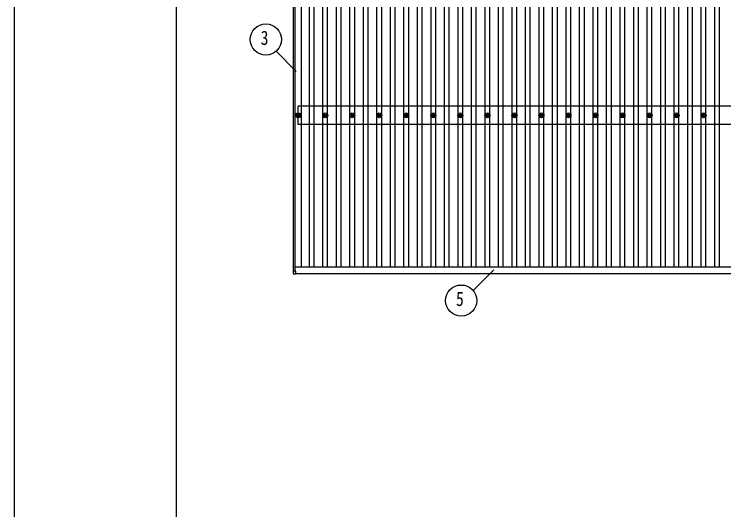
# Model space of a CAD drawing. Units: millimetres, scale not verified. Extents: x -16820 to 16820, y -11880 to 11880.
# Drawn here: x -16820 to -11568, y 1026 to 4693 of the extents above; entities that cross this region are included whole.
import ezdxf
from ezdxf.enums import TextEntityAlignment as Align

# ---------------------------------------------------------------- set-up
doc = ezdxf.new("R2010")
doc.units = ezdxf.units.MM
doc.header["$LTSCALE"] = 50
for name, color, linetype in [('0-5_YKK_13', 4, 'Continuous'), ('0-6_YKK_A1', 4, 'Continuous'), ('0-7_YKK_D', 6, 'Continuous'), ('0-8_YKK_ZWAK', 7, 'Continuous')]:
    doc.layers.add(name, color=color, linetype=linetype)
doc.styles.add('ＭＳ ゴシック', font='')
doc.styles.get('ＭＳ ゴシック').set_extended_font_data('MS Gothic')

msp = doc.modelspace()

# ---------------------------------------------------------------- linework, layer by layer
at = {"layer": '0-5_YKK_13'}
for p, q in [((-14727.53, 3946.27), (-14723.12, 3946.27)), ((-14727.53, 3942.77), (-14723.12, 3942.77)), ((-14719.28, 3954.52), (-14719.28, 3950.1)), ((-14715.78, 3954.52), (-14715.78, 3950.1)), ((-14711.95, 3946.27), (-14707.54, 3946.27)), ((-14711.95, 3942.77), (-14707.54, 3942.77)), ((-14527.53, 3946.27), (-14523.12, 3946.27)), ((-14527.53, 3942.77), (-14523.12, 3942.77)), ((-14519.28, 3954.52), (-14519.28, 3950.1)), ((-14515.78, 3954.52), (-14515.78, 3950.1)), ((-14511.95, 3946.27), (-14507.54, 3946.27)), ((-14511.95, 3942.77), (-14507.54, 3942.77)), ((-14327.53, 3946.27), (-14323.12, 3946.27)), ((-14327.53, 3942.77), (-14323.12, 3942.77)), ((-14319.28, 3954.52), (-14319.28, 3950.1)), ((-14315.78, 3954.52), (-14315.78, 3950.1)), ((-14311.95, 3946.27), (-14307.54, 3946.27)), ((-14311.95, 3942.77), (-14307.54, 3942.77)), ((-14127.53, 3946.27), (-14123.12, 3946.27)), ((-14127.53, 3942.77), (-14123.12, 3942.77)), ((-14119.28, 3954.52), (-14119.28, 3950.1)), ((-14115.78, 3954.52), (-14115.78, 3950.1)), ((-14111.95, 3946.27), (-14107.54, 3946.27)), ((-14111.95, 3942.77), (-14107.54, 3942.77)), ((-13927.53, 3946.27), (-13923.12, 3946.27)), ((-13927.53, 3942.77), (-13923.12, 3942.77)), ((-13919.28, 3954.52), (-13919.28, 3950.1)), ((-13915.78, 3954.52), (-13915.78, 3950.1)), ((-13911.95, 3946.27), (-13907.54, 3946.27)), ((-13911.95, 3942.77), (-13907.54, 3942.77)), ((-13727.53, 3946.27), (-13723.12, 3946.27)), ((-13727.53, 3942.77), (-13723.12, 3942.77)), ((-13719.28, 3954.52), (-13719.28, 3950.1)), ((-13715.78, 3954.52), (-13715.78, 3950.1)), ((-13711.95, 3946.27), (-13707.54, 3946.27)), ((-13711.95, 3942.77), (-13707.54, 3942.77)), ((-13527.53, 3946.27), (-13523.12, 3946.27)), ((-13527.53, 3942.77), (-13523.12, 3942.77)), ((-13519.28, 3954.52), (-13519.28, 3950.1)), ((-13515.78, 3954.52), (-13515.78, 3950.1)), ((-13511.95, 3946.27), (-13507.54, 3946.27)), ((-13511.95, 3942.77), (-13507.54, 3942.77)), ((-13327.53, 3946.27), (-13323.12, 3946.27)), ((-13327.53, 3942.77), (-13323.12, 3942.77)), ((-13319.28, 3954.52), (-13319.28, 3950.1)), ((-13315.78, 3954.52), (-13315.78, 3950.1)), ((-13311.95, 3946.27), (-13307.54, 3946.27)), ((-13311.95, 3942.77), (-13307.54, 3942.77)), ((-13127.53, 3946.27), (-13123.12, 3946.27)), ((-13127.53, 3942.77), (-13123.12, 3942.77)), ((-13119.28, 3954.52), (-13119.28, 3950.1)), ((-13115.78, 3954.52), (-13115.78, 3950.1)), ((-13111.95, 3946.27), (-13107.54, 3946.27)), ((-13111.95, 3942.77), (-13107.54, 3942.77)), ((-12927.53, 3946.27), (-12923.12, 3946.27)), ((-12927.53, 3942.77), (-12923.12, 3942.77)), ((-12919.28, 3954.52), (-12919.28, 3950.1)), ((-12915.78, 3954.52), (-12915.78, 3950.1)), ((-12911.95, 3946.27), (-12907.54, 3946.27)), ((-12911.95, 3942.77), (-12907.54, 3942.77)), ((-12727.53, 3946.27), (-12723.12, 3946.27)), ((-12727.53, 3942.77), (-12723.12, 3942.77)), ((-12719.28, 3954.52), (-12719.28, 3950.1)), ((-12715.78, 3954.52), (-12715.78, 3950.1)), ((-12711.95, 3946.27), (-12707.54, 3946.27)), ((-12711.95, 3942.77), (-12707.54, 3942.77)), ((-12527.53, 3946.27), (-12523.12, 3946.27)), ((-12527.53, 3942.77), (-12523.12, 3942.77)), ((-12519.28, 3954.52), (-12519.28, 3950.1)), ((-12515.78, 3954.52), (-12515.78, 3950.1)), ((-12511.95, 3946.27), (-12507.54, 3946.27)), ((-12511.95, 3942.77), (-12507.54, 3942.77)), ((-12327.53, 3946.27), (-12323.12, 3946.27)), ((-12327.53, 3942.77), (-12323.12, 3942.77)), ((-12319.28, 3954.52), (-12319.28, 3950.1)), ((-12315.78, 3954.52), (-12315.78, 3950.1)), ((-12311.95, 3946.27), (-12307.54, 3946.27)), ((-12311.95, 3942.77), (-12307.54, 3942.77)), ((-12127.53, 3946.27), (-12123.12, 3946.27)), ((-12127.53, 3942.77), (-12123.12, 3942.77)), ((-12119.28, 3954.52), (-12119.28, 3950.1)), ((-12115.78, 3954.52), (-12115.78, 3950.1)), ((-12111.95, 3946.27), (-12107.54, 3946.27)), ((-12111.95, 3942.77), (-12107.54, 3942.77)), ((-11927.53, 3946.27), (-11923.12, 3946.27)), ((-11927.53, 3942.77), (-11923.12, 3942.77)), ((-11919.28, 3954.52), (-11919.28, 3950.1)), ((-11915.78, 3954.52), (-11915.78, 3950.1)), ((-11911.95, 3946.27), (-11907.54, 3946.27)), ((-11911.95, 3942.77), (-11907.54, 3942.77)), ((-11727.53, 3946.27), (-11723.12, 3946.27)), ((-11727.53, 3942.77), (-11723.12, 3942.77)), ((-11719.28, 3954.52), (-11719.28, 3950.1)), ((-11715.78, 3954.52), (-11715.78, 3950.1)), ((-11711.95, 3946.27), (-11707.54, 3946.27)), ((-11711.95, 3942.77), (-11707.54, 3942.77)), ((-14719.28, 3938.94), (-14719.28, 3934.52)), ((-14715.78, 3938.94), (-14715.78, 3934.52)), ((-14519.28, 3938.94), (-14519.28, 3934.52)), ((-14515.78, 3938.94), (-14515.78, 3934.52)), ((-14319.28, 3938.94), (-14319.28, 3934.52)), ((-14315.78, 3938.94), (-14315.78, 3934.52)), ((-14119.28, 3938.94), (-14119.28, 3934.52)), ((-14115.78, 3938.94), (-14115.78, 3934.52)), ((-13919.28, 3938.94), (-13919.28, 3934.52)), ((-13915.78, 3938.94), (-13915.78, 3934.52)), ((-13719.28, 3938.94), (-13719.28, 3934.52)), ((-13715.78, 3938.94), (-13715.78, 3934.52)), ((-13519.28, 3938.94), (-13519.28, 3934.52)), ((-13515.78, 3938.94), (-13515.78, 3934.52)), ((-13319.28, 3938.94), (-13319.28, 3934.52)), ((-13315.78, 3938.94), (-13315.78, 3934.52)), ((-13119.28, 3938.94), (-13119.28, 3934.52)), ((-13115.78, 3938.94), (-13115.78, 3934.52)), ((-12919.28, 3938.94), (-12919.28, 3934.52)), ((-12915.78, 3938.94), (-12915.78, 3934.52)), ((-12719.28, 3938.94), (-12719.28, 3934.52)), ((-12715.78, 3938.94), (-12715.78, 3934.52)), ((-12519.28, 3938.94), (-12519.28, 3934.52)), ((-12515.78, 3938.94), (-12515.78, 3934.52)), ((-12319.28, 3938.94), (-12319.28, 3934.52)), ((-12315.78, 3938.94), (-12315.78, 3934.52)), ((-12119.28, 3938.94), (-12119.28, 3934.52)), ((-12115.78, 3938.94), (-12115.78, 3934.52)), ((-11919.28, 3938.94), (-11919.28, 3934.52)), ((-11915.78, 3938.94), (-11915.78, 3934.52)), ((-11719.28, 3938.94), (-11719.28, 3934.52)), ((-11715.78, 3938.94), (-11715.78, 3934.52)), ((-14755.83, 2791.53), (-14755.83, 2773.53)), ((-14736.83, 2792.53), (-14754.83, 2792.53)), ((-14735.83, 2773.53), (-14735.83, 2791.53)), ((-14754.83, 2772.53), (-14736.83, 2772.53))]:
    msp.add_line(p, q, dxfattribs=at)
for centre, radius in [((-14717.53, 3944.52), 18.25), ((-14717.53, 3944.52), 10.15), ((-14717.53, 3944.52), 5.85), ((-14717.53, 3944.52), 5.25), ((-14517.53, 3944.52), 18.25), ((-14517.53, 3944.52), 10.15), ((-14517.53, 3944.52), 5.85), ((-14517.53, 3944.52), 5.25), ((-14317.53, 3944.52), 18.25), ((-14317.53, 3944.52), 10.15), ((-14317.53, 3944.52), 5.85), ((-14317.53, 3944.52), 5.25), ((-14117.53, 3944.52), 18.25), ((-14117.53, 3944.52), 10.15), ((-14117.53, 3944.52), 5.85), ((-14117.53, 3944.52), 5.25), ((-13917.53, 3944.52), 18.25), ((-13917.53, 3944.52), 10.15), ((-13917.53, 3944.52), 5.85), ((-13917.53, 3944.52), 5.25), ((-13717.53, 3944.52), 18.25), ((-13717.53, 3944.52), 10.15), ((-13717.53, 3944.52), 5.85), ((-13717.53, 3944.52), 5.25), ((-13517.53, 3944.52), 18.25), ((-13517.53, 3944.52), 10.15), ((-13517.53, 3944.52), 5.85), ((-13517.53, 3944.52), 5.25), ((-13317.53, 3944.52), 18.25), ((-13317.53, 3944.52), 10.15), ((-13317.53, 3944.52), 5.85), ((-13317.53, 3944.52), 5.25), ((-13117.53, 3944.52), 18.25), ((-13117.53, 3944.52), 10.15), ((-13117.53, 3944.52), 5.85), ((-13117.53, 3944.52), 5.25), ((-12917.53, 3944.52), 18.25), ((-12917.53, 3944.52), 10.15), ((-12917.53, 3944.52), 5.85), ((-12917.53, 3944.52), 5.25), ((-12717.53, 3944.52), 18.25), ((-12717.53, 3944.52), 10.15), ((-12717.53, 3944.52), 5.85), ((-12717.53, 3944.52), 5.25), ((-12517.53, 3944.52), 18.25), ((-12517.53, 3944.52), 10.15), ((-12517.53, 3944.52), 5.85), ((-12517.53, 3944.52), 5.25), ((-12317.53, 3944.52), 18.25), ((-12317.53, 3944.52), 10.15), ((-12317.53, 3944.52), 5.85), ((-12317.53, 3944.52), 5.25), ((-12117.53, 3944.52), 18.25), ((-12117.53, 3944.52), 10.15), ((-12117.53, 3944.52), 5.85), ((-12117.53, 3944.52), 5.25), ((-11917.53, 3944.52), 18.25), ((-11917.53, 3944.52), 10.15), ((-11917.53, 3944.52), 5.85), ((-11917.53, 3944.52), 5.25), ((-11717.53, 3944.52), 18.25), ((-11717.53, 3944.52), 10.15), ((-11717.53, 3944.52), 5.85), ((-11717.53, 3944.52), 5.25)]:
    msp.add_circle(centre, radius, dxfattribs=at)
for centre, start, end in [((-14754.83, 2791.53), 90, 180), ((-14736.83, 2791.53), 0, 90), ((-14754.83, 2773.53), 180, 270), ((-14736.83, 2773.53), 270, 0)]:
    msp.add_arc(centre, 1, start, end, dxfattribs=at)
at = {"layer": '0-6_YKK_A1'}
for p, q in [((-14752.53, 2792.53), (-14752.53, 8190.95)), ((-14740.53, 2792.53), (-14740.53, 8190.95)), ((-14692.53, 2823.81), (-14692.53, 8164.86)), ((-14635.03, 2823.81), (-14635.03, 8164.88)), ((-14600.03, 2823.81), (-14600.03, 8164.88)), ((-14435.03, 2823.81), (-14435.03, 8164.88)), ((-14400.03, 2823.81), (-14400.03, 8164.88)), ((-14235.03, 2823.81), (-14235.03, 8164.88)), ((-14200.03, 2823.81), (-14200.03, 8164.88)), ((-14035.03, 2823.81), (-14035.03, 8164.88)), ((-14000.03, 2823.81), (-14000.03, 8164.88)), ((-13835.03, 2823.81), (-13835.03, 8164.88)), ((-13800.03, 2823.81), (-13800.03, 8164.88)), ((-13635.03, 2823.81), (-13635.03, 8164.88)), ((-13600.03, 2823.81), (-13600.03, 8164.88)), ((-13435.03, 2823.81), (-13435.03, 8164.88)), ((-13400.03, 2823.81), (-13400.03, 8164.88)), ((-13235.03, 2823.81), (-13235.03, 8164.88)), ((-13200.03, 2823.81), (-13200.03, 8164.88)), ((-13035.03, 2823.81), (-13035.03, 8164.88)), ((-13000.03, 2823.81), (-13000.03, 8164.88)), ((-12835.03, 2823.81), (-12835.03, 8164.88)), ((-12800.03, 2823.81), (-12800.03, 8164.88)), ((-12635.03, 2823.81), (-12635.03, 8164.88)), ((-12600.03, 2823.81), (-12600.03, 8164.88)), ((-12435.03, 2823.81), (-12435.03, 8164.88)), ((-12400.03, 2823.81), (-12400.03, 8164.88)), ((-12235.03, 2823.81), (-12235.03, 8164.88)), ((-12200.03, 2823.81), (-12200.03, 8164.88)), ((-12035.03, 2823.81), (-12035.03, 8164.88)), ((-12000.03, 2823.81), (-12000.03, 8164.88)), ((-11835.03, 2823.81), (-11835.03, 8164.88)), ((-11800.03, 2823.81), (-11800.03, 8164.88)), ((-11635.03, 2823.81), (-11635.03, 8164.88)), ((-11600.03, 2823.81), (-11600.03, 8164.88)), ((-14535.03, 3949.7), (-14535.03, 7039.34)), ((-14500.03, 3949.7), (-14500.03, 7039.34)), ((-14335.03, 3949.7), (-14335.03, 7039.34)), ((-14300.03, 3949.7), (-14300.03, 7039.34)), ((-14135.03, 3949.7), (-14135.03, 7039.34)), ((-14100.03, 3949.7), (-14100.03, 7039.34)), ((-13935.03, 3949.7), (-13935.03, 7039.34)), ((-13900.03, 3949.7), (-13900.03, 7039.34)), ((-13735.03, 3949.7), (-13735.03, 7039.34)), ((-13700.03, 3949.7), (-13700.03, 7039.34)), ((-13535.03, 3949.7), (-13535.03, 7039.34)), ((-13500.03, 3949.7), (-13500.03, 7039.34)), ((-13335.03, 3949.7), (-13335.03, 7039.34)), ((-13300.03, 3949.7), (-13300.03, 7039.34)), ((-13135.03, 3949.7), (-13135.03, 7039.34)), ((-13100.03, 3949.7), (-13100.03, 7039.34)), ((-12935.03, 3949.7), (-12935.03, 7039.34)), ((-12900.03, 3949.7), (-12900.03, 7039.34)), ((-12735.03, 3949.7), (-12735.03, 7039.34)), ((-12700.03, 3949.7), (-12700.03, 7039.34)), ((-12535.03, 3949.7), (-12535.03, 7039.34)), ((-12500.03, 3949.7), (-12500.03, 7039.34)), ((-12335.03, 3949.7), (-12335.03, 7039.34)), ((-12300.03, 3949.7), (-12300.03, 7039.34)), ((-12135.03, 3949.7), (-12135.03, 7039.34)), ((-12100.03, 3949.7), (-12100.03, 7039.34)), ((-11935.03, 3949.7), (-11935.03, 7039.34)), ((-11900.03, 3949.7), (-11900.03, 7039.34)), ((-11735.03, 3949.7), (-11735.03, 7039.34)), ((-11700.03, 3949.7), (-11700.03, 7039.34)), ((-6914.78, 4011.52), (-14717.53, 4011.52)), ((-14717.53, 3877.52), (-14717.53, 4011.52)), ((-14535.03, 2823.81), (-14535.03, 3939.34)), ((-14500.03, 2823.81), (-14500.03, 3939.34)), ((-14335.03, 2823.81), (-14335.03, 3939.34)), ((-14300.03, 2823.81), (-14300.03, 3939.34)), ((-14135.03, 2823.81), (-14135.03, 3939.34)), ((-14100.03, 2823.81), (-14100.03, 3939.34)), ((-13935.03, 2823.81), (-13935.03, 3939.34)), ((-13900.03, 2823.81), (-13900.03, 3939.34)), ((-13735.03, 2823.81), (-13735.03, 3939.34)), ((-13700.03, 2823.81), (-13700.03, 3939.34)), ((-13535.03, 2823.81), (-13535.03, 3939.34)), ((-13500.03, 2823.81), (-13500.03, 3939.34)), ((-13335.03, 2823.81), (-13335.03, 3939.34)), ((-13300.03, 2823.81), (-13300.03, 3939.34)), ((-13135.03, 2823.81), (-13135.03, 3939.34)), ((-13100.03, 2823.81), (-13100.03, 3939.34)), ((-12935.03, 2823.81), (-12935.03, 3939.34)), ((-12900.03, 2823.81), (-12900.03, 3939.34)), ((-12735.03, 2823.81), (-12735.03, 3939.34)), ((-12700.03, 2823.81), (-12700.03, 3939.34)), ((-12535.03, 2823.81), (-12535.03, 3939.34)), ((-12500.03, 2823.81), (-12500.03, 3939.34)), ((-12335.03, 2823.81), (-12335.03, 3939.34)), ((-12300.03, 2823.81), (-12300.03, 3939.34)), ((-12135.03, 2823.81), (-12135.03, 3939.34)), ((-12100.03, 2823.81), (-12100.03, 3939.34)), ((-11935.03, 2823.81), (-11935.03, 3939.34)), ((-11900.03, 2823.81), (-11900.03, 3939.34)), ((-11735.03, 2823.81), (-11735.03, 3939.34)), ((-11700.03, 2823.81), (-11700.03, 3939.34)), ((-6914.78, 3877.52), (-14717.53, 3877.52)), ((-14740.53, 2823.81), (-6894.53, 2823.81)), ((-14735.83, 2775.83), (-8727.53, 2775.83))]:
    msp.add_line(p, q, dxfattribs=at)
at = {"layer": '0-7_YKK_D'}
for p, q in [((-14881.45, 4419.01), (-14732.66, 4270.22)), ((-13423.77, 2648.9), (-13270.43, 2802.24))]:
    msp.add_line(p, q, dxfattribs=at)
for centre in [(-14957.09, 4505.9), (-13511.53, 2574.27)]:
    msp.add_circle(centre, 115.2, dxfattribs=at)
at = {"layer": '0-8_YKK_ZWAK'}
msp.add_line((-15619.92, -10100), (-15619.92, 11100), dxfattribs=at)
msp.add_lwpolyline([(-16820, -11880), (16820, -11880), (16820, 11880), (-16820, 11880)], close=True, dxfattribs=at)

# ---------------------------------------------------------------- texts
at = {"layer": '0-7_YKK_D', "style": 'ＭＳ ゴシック', "width": 0.8}
for s, p in [('3', (-14995.49, 4433.9)), ('5', (-13549.93, 2502.27))]:
    msp.add_text(s, height=105.6, dxfattribs=at).set_placement(p, align=Align.BOTTOM_LEFT)

doc.saveas('drawing.dxf')
